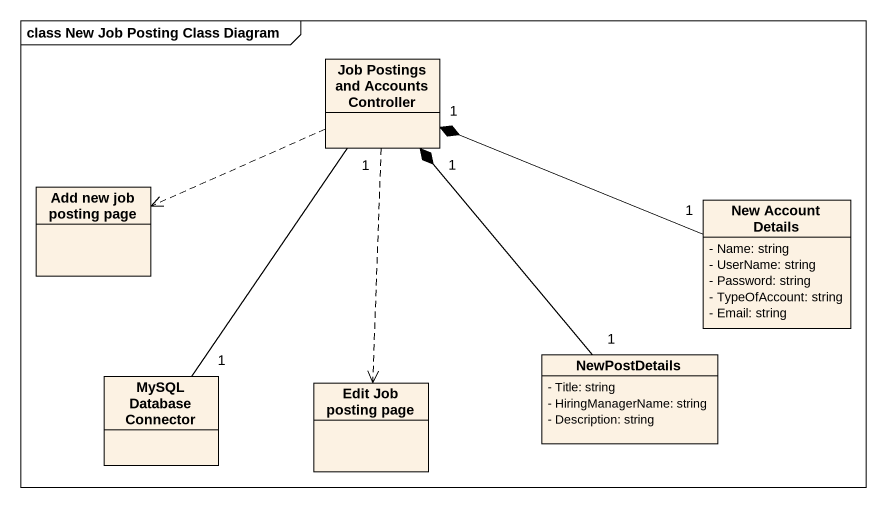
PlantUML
@startuml
mainframe class New Job Posting Class Diagram
hide circle
hide empty members
skinparam classAttributeIconSize 0
class "Job Postings and Accounts Controller" as Job_Postings_and_Accounts
class "Add new job posting page" as Add_new_job_posting_page
class "New Account Details" as New_Account_Details {
  - Name: string
  - UserName: string
  - Password: string
  - TypeOfAccount: string
  - Email: string
}
class "MySQL Database Connector" as MySQL_Database_Connector
class NewPostDetails {
  - Title: string
  - HiringManagerName: string
  - Description: string
}
class "Edit Job posting page" as Edit_Job_posting_page
Job_Postings_and_Accounts .left.> Add_new_job_posting_page
Job_Postings_and_Accounts "1" -- "1" MySQL_Database_Connector
Job_Postings_and_Accounts ..> Edit_Job_posting_page
New_Account_Details "1" -left-* "1" Job_Postings_and_Accounts
NewPostDetails "1" -up-* "1" Job_Postings_and_Accounts
@enduml
